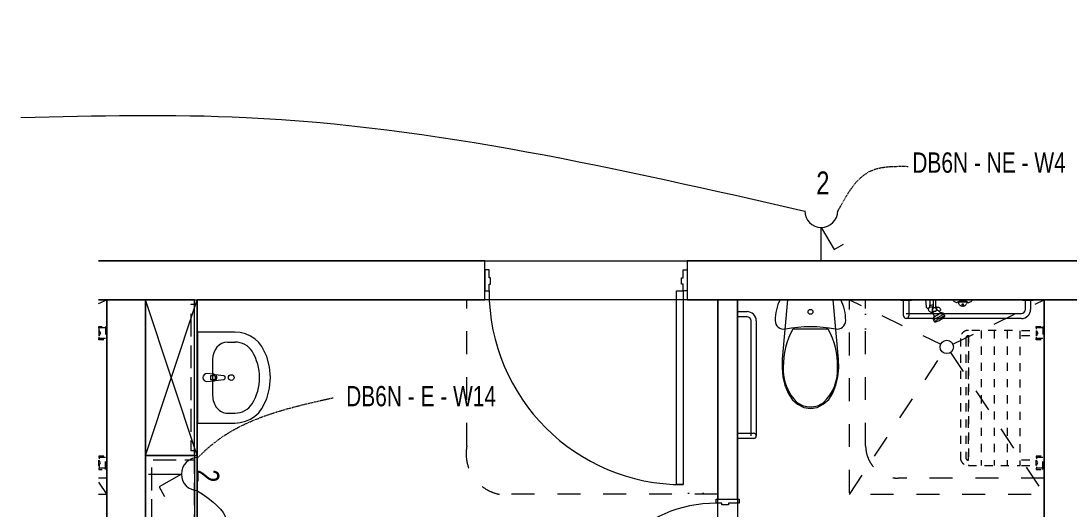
# Model space of a CAD drawing. Header units: millimetres. Extents: x 11356 to 46017, y -5218 to 16780.
# Drawn here: x 11417 to 17873, y -157 to 2852 of the extents above; entities that cross this region are included whole.
import ezdxf

# ---------------------------------------------------------------- set-up
doc = ezdxf.new("R2010")
doc.units = ezdxf.units.MM
for name, pattern in [('IMPORT-Contour Line', [100, 50, -50]), ('IMPORT-Dashed', [282.222223, 141.111112, -141.111112]), ('IMPORT-Hidden Line', [195.611112, 141.111112, -54.5]), ('IMPORT-Insulation 90', [90, 0, -90, 0, 0]), ('WSP_NZ_Hidden', [9.5, 6.5, -3])]:
    doc.linetypes.add(name, pattern=pattern)
for name, color, linetype, lineweight in [('_Essential Power', 1, 'Continuous', 13), ('_Non Essential Power', 1, 'Continuous', 13), ('A-Des_ Columns', 7, 'Continuous', 13), ('A-Des_ Columns_Pen_No__183', 250, 'Continuous', 18), ('A-Des_ Columns_Pen_No__81', 251, 'Continuous', 18), ('A-Des_ Fittings General_Pen_No__1', 7, 'Continuous', 13), ('A-Des_ Fittings General_Pen_No__81', 251, 'Continuous', 18), ('A-Des_ Fittings Joinery_Pen_No__81', 251, 'Continuous', 18), ('A-Des_ Fittings Plumbing', 7, 'Continuous', 13), ('A-Des_ Fittings Plumbing_Pen_No__1', 7, 'Continuous', 13), ('A-Des_ Fittings Plumbing_Pen_No__81', 251, 'Continuous', 18), ('A-Des_ Walls', 7, 'Continuous', 13), ('A-Des_ Walls_Pen_No__81', 251, 'Continuous', 18), ('ARCHICAD Doors_Pen_No__81', 251, 'Continuous', 18), ('L07 Enlarged Ground Proposed Plan 02_GFGF Enlarged Proposed Plan 02_dwg', 8, 'Continuous', 13), ('New_A-Des_ Fittings General_Pen_No__1', 7, 'Continuous', 13), ('New_A-Des_ Zones_Pen_No__94', 250, 'Continuous', 18)]:
    doc.layers.add(name, color=color, linetype=linetype, lineweight=lineweight)
doc.styles.add('Arial Narrow', font='ARIALN.TTF', dxfattribs={"width": 0.9, "height": 125})

# ---------------------------------------------------------------- blocks, each defined once
blk = doc.blocks.new('L07 Enlarged Ground Proposed Plan 02_GFGF Enlarged Proposed Plan 02_dwg_CI Tools Door_10__1-12185995-NEW GROUND FLOOR LAYOUT - ELECTRICAL PROPOSED PLAN 02')
at = {"layer": 'ARCHICAD Doors_Pen_No__81', "color": 254, "flags": 128}
for points in [[(14309.7, 1228.3), (14309.7, 1268.3), (14299.7, 1268.3), (14299.7, 1318.3), (14274.7, 1318.3), (14274.7, 1188.3), (14299.7, 1188.3), (14299.7, 1228.3), (14309.7, 1228.3), (14309.7, 1268.3), (14299.7, 1268.3), (14299.7, 1318.3), (14274.7, 1318.3), (14274.7, 1188.3), (14299.7, 1188.3), (14299.7, 1228.3)], [(15484.7, 1228.3), (15484.7, 1268.3), (15494.7, 1268.3), (15494.7, 1318.3), (15519.7, 1318.3), (15519.7, 1188.3), (15494.7, 1188.3), (15494.7, 1228.3), (15484.7, 1228.3), (15484.7, 1268.3), (15494.7, 1268.3), (15494.7, 1318.3), (15519.7, 1318.3), (15519.7, 1188.3), (15494.7, 1188.3), (15494.7, 1228.3)], [(15454.7, -6.7), (15454.7, 1188.3), (15494.7, 1188.3), (15494.7, -6.7), (15454.7, -6.7), (15454.7, 1188.3), (15494.7, 1188.3), (15494.7, -6.7)]]:
    blk.add_lwpolyline(points, close=True, dxfattribs=at)
at = {"layer": 'ARCHICAD Doors_Pen_No__81', "color": 254}
blk.add_arc((15494.7, 1188.3), 1195, 180, 270, dxfattribs=at)
blk = doc.blocks.new('L07 Enlarged Ground Proposed Plan 02_GFGF Enlarged Proposed Plan 02_dwg_Wall_10_1-12185997-NEW GROUND FLOOR LAYOUT - ELECTRICAL PROPOSED PLAN 02')
at = {"layer": 'A-Des_ Walls', "color": 50, "flags": 128}
for points in [[(11894.6, 1133.3), (14274.7, 1133.3), (14274.7, 1188.3), (14274.7, 1318.3), (14274.7, 1373.3), (11894.6, 1373.3)], [(15519.7, 1373.3), (15519.7, 1318.3), (15519.7, 1188.3), (15519.7, 1133.3), (20054.7, 1133.3), (20054.7, 1188.3), (20054.7, 1318.3), (20054.7, 1373.3), (15519.7, 1373.3)]]:
    blk.add_lwpolyline(points, dxfattribs=at)
at = {"layer": 'A-Des_ Walls_Pen_No__81', "color": 254}
for p, q in [((11894.6, 1133.3), (11944.7, 1133.3)), ((12184.7, 1133.3), (14274.7, 1133.3)), ((15519.7, 1133.3), (17719.7, 1133.3))]:
    blk.add_line(p, q, dxfattribs=at)
at = {"layer": 'A-Des_ Walls_Pen_No__81', "color": 254, "flags": 128}
for points in [[(14274.7, 1188.3), (14274.7, 1318.3), (14274.7, 1373.3), (11894.6, 1373.3)], [(20054.7, 1188.3), (20054.7, 1318.3), (20054.7, 1373.3), (15519.7, 1373.3), (15519.7, 1318.3), (15519.7, 1188.3)]]:
    blk.add_lwpolyline(points, dxfattribs=at)
blk.add_blockref('L07 Enlarged Ground Proposed Plan 02_GFGF Enlarged Proposed Plan 02_dwg_CI Tools Door_10__1-12185995-NEW GROUND FLOOR LAYOUT - ELECTRICAL PROPOSED PLAN 02', (0, 0))
blk = doc.blocks.new('L07 Enlarged Ground Proposed Plan 02_GFGF Enlarged Proposed Plan 02_dwg_Wall_17_1-12186014-NEW GROUND FLOOR LAYOUT - ELECTRICAL PROPOSED PLAN 02')
at = {"layer": 'A-Des_ Walls', "color": 50, "flags": 128}
blk.add_lwpolyline([(11944.7, 1133.3), (11944.7, -3866.7), (12184.7, -3866.7), (12184.7, 1133.3)], close=True, dxfattribs=at)
at = {"layer": 'A-Des_ Walls_Pen_No__81', "color": 254}
for p, q in [((11944.7, 1133.3), (11944.7, -996.7)), ((12184.7, -3866.7), (12184.7, 1133.3)), ((11944.7, -1116.7), (11944.7, -3866.7))]:
    blk.add_line(p, q, dxfattribs=at)
blk = doc.blocks.new('L07 Enlarged Ground Proposed Plan 02_GFGF Enlarged Proposed Plan 02_dwg_CI Tools Door_15__1-12186016-NEW GROUND FLOOR LAYOUT - ELECTRICAL PROPOSED PLAN 02')
at = {"layer": 'ARCHICAD Doors_Pen_No__81', "color": 254, "flags": 128}
for points in [[(15774.7, -131.7), (15734.7, -131.7), (15734.7, -121.7), (15699.7, -121.7), (15699.7, -96.7), (15839.7, -96.7), (15839.7, -121.7), (15774.7, -121.7), (15774.7, -131.7), (15734.7, -131.7), (15734.7, -121.7), (15699.7, -121.7), (15699.7, -96.7), (15839.7, -96.7), (15839.7, -121.7), (15774.7, -121.7)], [(14884.7, -901.7), (15699.7, -901.7), (15699.7, -936.7), (14884.7, -936.7), (14884.7, -901.7), (15699.7, -901.7), (15699.7, -936.7), (14884.7, -936.7)], [(15774.7, -926.7), (15734.7, -926.7), (15734.7, -936.7), (15699.7, -936.7), (15699.7, -961.7), (15839.7, -961.7), (15839.7, -936.7), (15774.7, -936.7), (15774.7, -926.7), (15734.7, -926.7), (15734.7, -936.7), (15699.7, -936.7), (15699.7, -961.7), (15839.7, -961.7), (15839.7, -936.7), (15774.7, -936.7)]]:
    blk.add_lwpolyline(points, close=True, dxfattribs=at)
at = {"layer": 'ARCHICAD Doors_Pen_No__81', "color": 254}
blk.add_arc((15699.7, -936.7), 815, 90, 180, dxfattribs=at)
blk = doc.blocks.new('L07 Enlarged Ground Proposed Plan 02_GFGF Enlarged Proposed Plan 02_dwg_Wall_19_1-12186017-NEW GROUND FLOOR LAYOUT - ELECTRICAL PROPOSED PLAN 02')
at = {"layer": 'A-Des_ Walls', "color": 50, "flags": 128}
for points in [[(15709.7, 1133.3), (15709.7, -96.7), (15829.7, -96.7), (15829.7, 1133.3)], [(15829.7, -961.7), (15709.7, -961.7), (15709.7, -1936.7), (15829.7, -1936.7)]]:
    blk.add_lwpolyline(points, close=True, dxfattribs=at)
at = {"layer": 'A-Des_ Walls_Pen_No__81', "color": 254, "flags": 128}
for points in [[(15709.7, -96.7), (15829.7, -96.7), (15829.7, 1133.3), (15709.7, 1133.3), (15709.7, -96.7)], [(15829.7, -996.7), (15829.7, -961.7), (15709.7, -961.7), (15709.7, -1936.7), (15829.7, -1936.7), (15829.7, -1116.7)]]:
    blk.add_lwpolyline(points, dxfattribs=at)
blk.add_blockref('L07 Enlarged Ground Proposed Plan 02_GFGF Enlarged Proposed Plan 02_dwg_CI Tools Door_15__1-12186016-NEW GROUND FLOOR LAYOUT - ELECTRICAL PROPOSED PLAN 02', (0, 0))
blk = doc.blocks.new('L07 Enlarged Ground Proposed Plan 02_GFGF Enlarged Proposed Plan 02_dwg_Wall_20_1-12186018-NEW GROUND FLOOR LAYOUT - ELECTRICAL PROPOSED PLAN 02')
at = {"layer": 'A-Des_ Walls', "color": 50, "flags": 128}
blk.add_lwpolyline([(17719.7, 1133.3), (17719.7, -3866.7), (17959.7, -3866.7), (17959.7, 1133.3)], close=True, dxfattribs=at)
at = {"layer": 'A-Des_ Walls_Pen_No__81', "color": 254}
for p, q in [((17719.7, 1133.3), (17719.7, -996.7)), ((17959.7, -3866.7), (17959.7, 1133.3)), ((17719.7, -1116.7), (17719.7, -3866.7))]:
    blk.add_line(p, q, dxfattribs=at)
blk = doc.blocks.new('L07 Enlarged Ground Proposed Plan 02_GFGF Enlarged Proposed Plan 02_dwg_Shower Seat_19__1-12186178-NEW GROUND FLOOR LAYOUT - ELECTRICAL PROPOSED PLAN 02')
at = {"layer": 'A-Des_ Fittings General_Pen_No__81', "color": 254, "linetype": 'IMPORT-Contour Line'}
for p, q in [((11936.7, 968.9), (11936.7, 886.9)), ((11936.7, 960.9), (11895.7, 960.9)), ((11895.7, 944.4), (11895.7, 911.4)), ((11936.7, 894.9), (11895.7, 894.9)), ((11936.7, 160.9), (11895.7, 160.9)), ((11895.7, 111.4), (11895.7, 144.4)), ((11936.7, 86.9), (11936.7, 168.9)), ((11936.7, 94.9), (11895.7, 94.9))]:
    blk.add_line(p, q, dxfattribs=at)
at = {"layer": 'A-Des_ Fittings General_Pen_No__81', "color": 254, "linetype": 'IMPORT-Contour Line', "flags": 128}
for points in [[(11944.7, 968.9), (11944.7, 886.9), (11895.7, 886.9), (11895.7, 894.9), (11897.7, 894.9), (11897.7, 911.4), (11894.6, 911.4)], [(11894.6, 944.4), (11897.7, 944.4), (11897.7, 960.9), (11895.7, 960.9), (11895.7, 968.9), (11944.7, 968.9)], [(11897.7, 944.4), (11906.1, 927.9), (11897.7, 911.4)], [(11944.7, 86.9), (11944.7, 168.9), (11895.7, 168.9), (11895.7, 160.9), (11897.7, 160.9), (11897.7, 144.4), (11894.6, 144.4)], [(11897.7, 111.4), (11906.1, 127.9), (11897.7, 144.4)], [(11894.6, 111.4), (11897.7, 111.4), (11897.7, 94.9), (11895.7, 94.9), (11895.7, 86.9), (11944.7, 86.9)]]:
    blk.add_lwpolyline(points, dxfattribs=at)
blk = doc.blocks.new('L07 Enlarged Ground Proposed Plan 02_GFGF Enlarged Proposed Plan 02_dwg_Shower Seat_23__1-12186182-NEW GROUND FLOOR LAYOUT - ELECTRICAL PROPOSED PLAN 02')
at = {"layer": 'A-Des_ Fittings General_Pen_No__81', "color": 254, "linetype": 'IMPORT-Contour Line'}
for p, q in [((17711.7, 968.9), (17711.7, 886.9)), ((17252.7, 144.4), (17252.7, 911.4)), ((17332.4, 944.4), (17332.4, 111.4)), ((17412.2, 944.4), (17412.2, 111.4)), ((17491.9, 944.4), (17491.9, 111.4)), ((17711.7, 960.9), (17670.7, 960.9)), ((17670.7, 944.4), (17670.7, 911.4)), ((17203.2, 894.9), (17203.2, 160.9)), ((17236.2, 894.9), (17236.2, 160.9)), ((17711.7, 894.9), (17670.7, 894.9)), ((17711.7, 160.9), (17670.7, 160.9)), ((17670.7, 111.4), (17670.7, 144.4)), ((17711.7, 86.9), (17711.7, 168.9)), ((17711.7, 94.9), (17670.7, 94.9))]:
    blk.add_line(p, q, dxfattribs=at)
at = {"layer": 'A-Des_ Fittings General_Pen_No__81', "color": 254, "linetype": 'IMPORT-Contour Line', "flags": 128}
for points in [[(17719.7, 968.9), (17719.7, 886.9), (17670.7, 886.9), (17670.7, 894.9), (17672.7, 894.9), (17672.7, 911.4), (17571.7, 911.4), (17571.7, 944.4), (17672.7, 944.4), (17672.7, 960.9), (17670.7, 960.9), (17670.7, 968.9)], [(17252.7, 111.4), (17571.7, 111.4), (17571.7, 944.4), (17252.7, 944.4)], [(17719.7, 86.9), (17719.7, 168.9), (17670.7, 168.9), (17670.7, 160.9), (17672.7, 160.9), (17672.7, 144.4), (17571.7, 144.4), (17571.7, 111.4), (17672.7, 111.4), (17672.7, 94.9), (17670.7, 94.9), (17670.7, 86.9)]]:
    blk.add_lwpolyline(points, close=True, dxfattribs=at)
for points in [[(17672.7, 944.4), (17681.1, 927.9), (17672.7, 911.4)], [(17672.7, 111.4), (17681.1, 127.9), (17672.7, 144.4)]]:
    blk.add_lwpolyline(points, dxfattribs=at)
at = {"layer": 'A-Des_ Fittings General_Pen_No__81', "color": 254, "linetype": 'IMPORT-Contour Line'}
for centre, radius, start, end in [((17252.7, 894.9), 49.5, 90, 180), ((17252.7, 894.9), 16.5, 90, 180), ((17252.7, 160.9), 49.5, 180, 270), ((17252.7, 160.9), 16.5, 180, 270)]:
    blk.add_arc(centre, radius, start, end, dxfattribs=at)
blk = doc.blocks.new('L07 Enlarged Ground Proposed Plan 02_GFGF Enlarged Proposed Plan 02_dwg_Grab Rail Bend Up _1030_24__1-12186183-NEW GROUND FLOOR LAYOUT - ELECTRICAL PROPOSED PLAN 02')
at = {"layer": 'A-Des_ Fittings Plumbing_Pen_No__81', "color": 254}
for p, q in [((15913.7, 293.7), (15913.7, 1003.7)), ((15945.7, 1003.7), (15945.7, 293.7))]:
    blk.add_line(p, q, dxfattribs=at)
at = {"layer": 'A-Des_ Fittings Plumbing_Pen_No__81', "color": 254, "flags": 128}
for points in [[(15832.7, 1011.2), (15832.7, 1076.2), (15829.7, 1076.2), (15829.7, 1011.2)], [(15832.7, 261.2), (15832.7, 326.2), (15829.7, 326.2), (15829.7, 261.2), (15832.7, 261.2), (15832.7, 326.2), (15829.7, 326.2), (15829.7, 261.2)]]:
    blk.add_lwpolyline(points, close=True, dxfattribs=at)
for points in [[(15889.7, 1027.7), (15832.7, 1027.7), (15832.7, 1059.7), (15889.7, 1059.7)], [(15929.7, 277.7), (15832.7, 277.7), (15832.7, 309.7), (15929.7, 309.7)]]:
    blk.add_lwpolyline(points, dxfattribs=at)
at = {"layer": 'A-Des_ Fittings Plumbing_Pen_No__81', "color": 254}
for centre, radius, start in [((15889.7, 1003.7), 56, 0), ((15889.7, 1003.7), 24, 0), ((15929.7, 293.7), 16, 270)]:
    blk.add_arc(centre, radius, start, 90, dxfattribs=at)
blk = doc.blocks.new('L07 Enlarged Ground Proposed Plan 02_GFGF Enlarged Proposed Plan 02_dwg_Grab Rail Bend Up _1030_45__1-12186204-NEW GROUND FLOOR LAYOUT - ELECTRICAL PROPOSED PLAN 02')
at = {"layer": 'A-Des_ Fittings General_Pen_No__81', "color": 254}
for p, q in [((16869.7, 1049.3), (17579.7, 1049.3)), ((17579.7, 1017.3), (16869.7, 1017.3))]:
    blk.add_line(p, q, dxfattribs=at)
at = {"layer": 'A-Des_ Fittings General_Pen_No__81', "color": 254, "flags": 128}
for points in [[(16837.2, 1130.3), (16902.2, 1130.3), (16902.2, 1133.3), (16837.2, 1133.3), (16837.2, 1130.3), (16902.2, 1130.3), (16902.2, 1133.3), (16837.2, 1133.3)], [(17587.2, 1130.3), (17652.2, 1130.3), (17652.2, 1133.3), (17587.2, 1133.3)]]:
    blk.add_lwpolyline(points, close=True, dxfattribs=at)
for points in [[(16853.7, 1033.3), (16853.7, 1130.3), (16885.7, 1130.3), (16885.7, 1033.3)], [(17603.7, 1073.3), (17603.7, 1130.3), (17635.7, 1130.3), (17635.7, 1073.3)]]:
    blk.add_lwpolyline(points, dxfattribs=at)
at = {"layer": 'A-Des_ Fittings General_Pen_No__81', "color": 254}
for centre, radius, start, end in [((16869.7, 1033.3), 16, 180, 0), ((17579.7, 1073.3), 24, 270, 360), ((17579.7, 1073.3), 56, 270, 360)]:
    blk.add_arc(centre, radius, start, end, dxfattribs=at)
blk = doc.blocks.new('L07 Enlarged Ground Proposed Plan 02_GFGF Enlarged Proposed Plan 02_dwg_Basin 24_53__1-12186212-NEW GROUND FLOOR LAYOUT - ELECTRICAL PROPOSED PLAN 02')
at = {"layer": 'A-Des_ Fittings Plumbing', "color": 50, "flags": 128}
blk.add_lwpolyline([(12504.7, 373.3), (12733.8, 373.3), (12767.5, 376), (12800.1, 384), (12830.7, 397.1), (12858.1, 414.8), (12881.5, 436.6), (12900.3, 461.8), (12930.2, 522.7), (12948.5, 587.1), (12954.7, 653.3), (12948.5, 719.5), (12930.2, 784), (12900.3, 844.8), (12881.5, 870), (12858.1, 891.8), (12830.7, 909.5), (12800.1, 922.6), (12767.5, 930.6), (12733.8, 933.3), (12504.7, 933.3)], close=True, dxfattribs=at)
at = {"layer": 'A-Des_ Fittings Plumbing_Pen_No__81', "color": 254}
for p, q in [((12688, 872.4), (12733.8, 872.4)), ((12597, 764.2), (12597, 542.4)), ((12604, 674.3), (12562, 678.3)), ((12666.4, 664.4), (12613.5, 671)), ((12562, 628.3), (12604, 632.3)), ((12613.5, 635.6), (12666.4, 642.2)), ((12688, 434.2), (12733.8, 434.2))]:
    blk.add_line(p, q, dxfattribs=at)
at = {"layer": 'A-Des_ Fittings Plumbing_Pen_No__81', "color": 254, "flags": 128}
blk.add_lwpolyline([(12504.7, 373.3), (12733.8, 373.3), (12767.5, 376), (12800.1, 384), (12830.7, 397.1), (12858.1, 414.8), (12881.5, 436.6), (12900.3, 461.8), (12930.2, 522.7), (12948.5, 587.1), (12954.7, 653.3), (12948.5, 719.5), (12930.2, 784), (12900.3, 844.8), (12881.5, 870), (12858.1, 891.8), (12830.7, 909.5), (12800.1, 922.6), (12767.5, 930.6), (12733.8, 933.3), (12504.7, 933.3)], close=True, dxfattribs=at)
blk.add_lwpolyline([(12601.8, 639.7), (12586.9, 639.7), (12586.9, 666.9), (12601.8, 666.9)], dxfattribs=at)
at = {"layer": 'A-Des_ Fittings Plumbing_Pen_No__81', "color": 254}
blk.add_circle((12711.8, 653.3), 17.5, dxfattribs=at)
for centre, radius, start, end in [((12562, 653.3), 25, 90, 270), ((12601.8, 653.3), 13.6, 270, 90), ((12602.1, 653.3), 21.1, 57.22897, 84.83039), ((12602.1, 653.3), 21.1, 302.77103, 57.22897), ((12665, 653.3), 11.2, 277.13892, 82.86108), ((12602.1, 653.3), 21.1, 275.16961, 302.77103)]:
    blk.add_arc(centre, radius, start, end, dxfattribs=at)
for centre, major_axis, ratio, start_param, end_param in [((12688, 764.1), (0, 108.3), 0.83962, 0, 1.570796), ((12733.8, 764.2), (121.2, 0), 0.892754, 0.496975, 1.570796), ((12504.7, 653.3), (381.8, 0), 0.892754, 5.78621, 6.78016), ((12688, 542.5), (0, 108.3), 0.83962, 1.570796, 3.141593), ((12733.8, 542.4), (-121.2, 0), 0.892754, 1.570796, 2.644618)]:
    blk.add_ellipse(centre, major_axis=major_axis, ratio=ratio, start_param=start_param, end_param=end_param, dxfattribs=at)
blk = doc.blocks.new('L07 Enlarged Ground Proposed Plan 02_GFGF Enlarged Proposed Plan 02_dwg_Column_19_1-12186352-NEW GROUND FLOOR LAYOUT - ELECTRICAL PROPOSED PLAN 02')
at = {"layer": 'A-Des_ Columns', "color": 50, "flags": 128}
blk.add_lwpolyline([(12484.7, 1133.3), (12184.7, 1133.3), (12184.7, 173.3), (12484.7, 173.3)], close=True, dxfattribs=at)
at = {"layer": 'A-Des_ Columns_Pen_No__81', "color": 254, "flags": 128}
blk.add_lwpolyline([(12484.7, 1133.3), (12184.7, 1133.3), (12184.7, 173.3), (12484.7, 173.3)], close=True, dxfattribs=at)
blk = doc.blocks.new('L07 Enlarged Ground Proposed Plan 02_GFGF Enlarged Proposed Plan 02_dwg_WC 24_90__1-12186354-NEW GROUND FLOOR LAYOUT - ELECTRICAL PROPOSED PLAN 02')
at = {"layer": 'A-Des_ Fittings Plumbing', "color": 50, "flags": 128}
for points in [[(16092.9, 1133.3), (16085.8, 1118.2), (16079.6, 1102.8), (16074.3, 1087), (16070, 1070.9), (16066.6, 1054.6), (16064.1, 1038.1), (16062.7, 1021.5), (16062.2, 1004.8), (16063.5, 993.3), (16067.3, 982.3), (16073.4, 972.5), (16081.5, 964.2), (16091.2, 957.9), (16102.1, 953.9), (16113.6, 952.3), (16125.2, 953.4), (16163.5, 960.1), (16202, 965), (16240.8, 967.9), (16279.7, 968.9), (16318.6, 967.9), (16357.3, 965), (16395.9, 960.1), (16434.2, 953.4), (16445.7, 952.3), (16457.3, 953.9), (16468.2, 957.9), (16477.9, 964.2), (16486, 972.5), (16492.1, 982.3), (16495.9, 993.3), (16497.2, 1004.8), (16496.7, 1021.5), (16495.2, 1038.1), (16492.8, 1054.6), (16489.4, 1070.9), (16485, 1087), (16479.8, 1102.8), (16473.6, 1118.2), (16466.5, 1133.3)], [(16110.3, 658.6), (16122.7, 606.6), (16141.7, 557.4), (16167.3, 518.5), (16200.3, 488.6), (16238.6, 469.8), (16279.7, 463.3), (16320.7, 469.8), (16359, 488.6), (16392.1, 518.5), (16417.7, 557.4), (16436.7, 606.6), (16449.1, 658.6), (16454.6, 712.4), (16453, 766.5), (16420.7, 1133.3), (16138.7, 1133.3), (16106.3, 766.5), (16104.8, 712.4)]]:
    blk.add_lwpolyline(points, close=True, dxfattribs=at)
at = {"layer": 'A-Des_ Fittings Plumbing_Pen_No__81', "color": 254, "flags": 128}
for points in [[(16092.9, 1133.3), (16085.8, 1118.2), (16079.6, 1102.8), (16074.3, 1087), (16070, 1070.9), (16066.6, 1054.6), (16064.1, 1038.1), (16062.7, 1021.5), (16062.2, 1004.8), (16063.5, 993.3), (16067.3, 982.3), (16073.4, 972.5), (16081.5, 964.2), (16091.2, 957.9), (16102.1, 953.9), (16113.6, 952.3), (16125.2, 953.4), (16163.5, 960.1), (16202, 965), (16240.8, 967.9), (16279.7, 968.9), (16318.6, 967.9), (16357.3, 965), (16395.9, 960.1), (16434.2, 953.4), (16445.7, 952.3), (16457.3, 953.9), (16468.2, 957.9), (16477.9, 964.2), (16486, 972.5), (16492.1, 982.3), (16495.9, 993.3), (16497.2, 1004.8), (16496.7, 1021.5), (16495.2, 1038.1), (16492.8, 1054.6), (16489.4, 1070.9), (16485, 1087), (16479.8, 1102.8), (16473.6, 1118.2), (16466.5, 1133.3)], [(16110.3, 658.6), (16122.7, 606.6), (16141.7, 557.4), (16167.3, 518.5), (16200.3, 488.6), (16238.6, 469.8), (16279.7, 463.3), (16320.7, 469.8), (16359, 488.6), (16392.1, 518.5), (16417.7, 557.4), (16436.7, 606.6), (16449.1, 658.6), (16454.6, 712.4), (16453, 766.5), (16420.7, 1133.3), (16138.7, 1133.3), (16106.3, 766.5), (16104.8, 712.4)]]:
    blk.add_lwpolyline(points, close=True, dxfattribs=at)
blk.add_lwpolyline([(16388.6, 952.2), (16279.7, 952.2), (16170.7, 952.2)], dxfattribs=at)
at = {"layer": 'A-Des_ Fittings Plumbing_Pen_No__81', "color": 254}
blk.add_ellipse((16279.7, 1058.3), major_axis=(15, 0), ratio=0.999724, dxfattribs=at)
for centre, major_axis, start_param, end_param in [((16537.8, 727.2), (0, 445.5), 1.041392, 1.594412), ((16021.6, 727.2), (0, 445.5), 4.688771, 5.241791), ((16369.1, 701.7), (0, 269.1), 1.515065, 2.415654), ((16190.2, 701.7), (0, 269.1), 3.867528, 4.768116), ((16280.5, 617.5), (0, 145.1), 2.509088, 3.135732), ((16278.9, 617.5), (0, 145.1), 3.147454, 3.774097)]:
    blk.add_ellipse(centre, major_axis=major_axis, ratio=0.954628, start_param=start_param, end_param=end_param, dxfattribs=at)
blk = doc.blocks.new('L07 Enlarged Ground Proposed Plan 02_GFGF Enlarged Proposed Plan 02_dwg_Shower Tapware _1483_91__1-12186355-NEW GROUND FLOOR LAYOUT - ELECTRICAL PROPOSED PLAN 02')
at = {"layer": 'A-Des_ Fittings Plumbing_Pen_No__81', "color": 254}
for p, q in [((17019.4, 1099.8), (17022.6, 1100.3)), ((17193.1, 1117.3), (17192.8, 1117.3)), ((17009.1, 1081.3), (17010.6, 1081.8))]:
    blk.add_line(p, q, dxfattribs=at)
at = {"layer": 'A-Des_ Fittings Plumbing_Pen_No__81', "color": 254, "flags": 128}
for points in [[(16992.6, 1108.6), (16992.3, 1112.3), (16991.9, 1116.2), (16991.6, 1120.2), (16991.2, 1124.4), (16990.8, 1128.6), (16990.5, 1132.3), (16990.6, 1132.3), (16990.6, 1132.3), (16991.1, 1132.3), (16991.2, 1132.3), (16991.8, 1132.3), (16992.1, 1132.3), (16992.9, 1132.3), (16993.4, 1132.3), (16994.3, 1132.3), (16995.1, 1132.3), (16996, 1132.3), (16997, 1132.3), (16998, 1132.3), (16999.1, 1132.3), (17000.1, 1132.3), (17001.4, 1132.3), (17002.4, 1132.3), (17003.7, 1132.3), (17004.7, 1132.3), (17006, 1132.3), (17007, 1132.3), (17008.3, 1132.3), (17009.3, 1132.3), (17010.4, 1132.3), (17011.4, 1132.3), (17012.3, 1132.3), (17013.3, 1132.3), (17013.9, 1132.3), (17014.8, 1132.3), (17015.2, 1132.3), (17016, 1132.3), (17016.2, 1132.3), (17016.7, 1132.3), (17016.7, 1132.3), (17016.8, 1132.3), (17016.9, 1132.3), (17016.5, 1128.6), (17016.2, 1124.4), (17015.8, 1120.2), (17015.4, 1116.2), (17015.1, 1112.3), (17014.8, 1108.6), (17014.4, 1105.2), (17014.3, 1103.4), (17014, 1100.2), (17013.7, 1097.3), (17013.4, 1094.7), (17013.1, 1092.4), (17012.8, 1090.4), (17012.6, 1088.8), (17012.3, 1087.5), (17011.9, 1086), (17011.7, 1085.2), (17011, 1083.8), (17010.8, 1083.4), (17010, 1082.2), (17009, 1081.2), (17007.8, 1080.4), (17006.5, 1079.8), (17005.1, 1079.4), (17003.7, 1079.3), (17002.3, 1079.4), (17000.9, 1079.8), (16999.6, 1080.4), (16998.4, 1081.2), (16997.4, 1082.2), (16996.6, 1083.4), (16996.3, 1083.8), (16995.7, 1085.2), (16995.5, 1086), (16995.1, 1087.5), (16994.8, 1088.8), (16994.6, 1090.4), (16994.3, 1092.4), (16994, 1094.7), (16993.7, 1097.3), (16993.4, 1100.2), (16993.1, 1103.4)], [(17197.2, 1123.7), (17199.1, 1124.2), (17203.9, 1125.5), (17207.3, 1126.4), (17207.8, 1126.4), (17217.8, 1127.3), (17227.7, 1126.4), (17228.2, 1126.4), (17231.6, 1125.5), (17236.4, 1124.2), (17238.3, 1123.7), (17241.2, 1122.3), (17242.9, 1121.5), (17247.3, 1119.5), (17247.4, 1119.5), (17247.8, 1119.3), (17249.6, 1118), (17251, 1117), (17251.1, 1117), (17251.8, 1116.4), (17252.2, 1116.2), (17252.3, 1116.1), (17256.3, 1117), (17263.7, 1119.5), (17269.7, 1122.3), (17274.1, 1125.5), (17276.8, 1128.8), (17277.8, 1132.3), (17276.8, 1132.3), (17274.1, 1132.3), (17269.7, 1132.3), (17263.7, 1132.3), (17256.3, 1132.3), (17247.8, 1132.3), (17238.3, 1132.3), (17228.2, 1132.3), (17217.8, 1132.3), (17207.3, 1132.3), (17197.2, 1132.3), (17187.8, 1132.3), (17179.2, 1132.3), (17171.8, 1132.3), (17165.8, 1132.3), (17161.4, 1132.3), (17158.7, 1132.3), (17157.8, 1132.3), (17158.7, 1128.8), (17161.4, 1125.5), (17165.8, 1122.3), (17171.8, 1119.5), (17179.2, 1117), (17183.2, 1116.1), (17183.3, 1116.2), (17183.7, 1116.4), (17184.5, 1117), (17184.5, 1117), (17185.9, 1118), (17187.8, 1119.3), (17188.1, 1119.5), (17188.2, 1119.5), (17192.6, 1121.5), (17194.3, 1122.3)], [(17213.9, 1095.7), (17214.8, 1095.1), (17215.7, 1094.7), (17216.7, 1094.4), (17217.8, 1094.3), (17218.8, 1094.4), (17219.8, 1094.7), (17220.8, 1095.1), (17221.6, 1095.7), (17222.4, 1096.5), (17223, 1097.3), (17223.4, 1098.3), (17223.7, 1099.3), (17223.8, 1100.3), (17223.7, 1101.4), (17223.4, 1102.4), (17223, 1103.3), (17222.4, 1104.2), (17221.6, 1104.9), (17220.8, 1105.5), (17219.8, 1106), (17218.8, 1106.2), (17217.8, 1106.3), (17216.7, 1106.2), (17215.7, 1106), (17214.8, 1105.5), (17213.9, 1104.9), (17213.2, 1104.2), (17212.6, 1103.3), (17212.1, 1102.4), (17211.8, 1101.4), (17211.8, 1100.3), (17211.8, 1099.3), (17212.1, 1098.3), (17212.6, 1097.3), (17213.2, 1096.5)]]:
    blk.add_lwpolyline(points, close=True, dxfattribs=at)
for points in [[(17019.5, 1099.8), (17018.5, 1099.6), (17014.8, 1098.7), (17013.8, 1098.5)], [(17021.1, 1099.4), (17020.4, 1099.6), (17023, 1100.4)], [(17021.1, 1099.3), (17021.3, 1099.5), (17022.1, 1100.1), (17023, 1100.4), (17023.9, 1100.5), (17028.8, 1101), (17032.7, 1100.8), (17034, 1100.7), (17035.2, 1100.4)], [(17051.2, 1081.9), (17051.2, 1132.3), (17051.1, 1132.3), (17050.7, 1132.3), (17050.1, 1132.3), (17049.4, 1132.3), (17048.4, 1132.3), (17047.2, 1132.3), (17046, 1132.3), (17044.6, 1132.3), (17043.2, 1132.3), (17041.8, 1132.3), (17040.5, 1132.3), (17039.2, 1132.3), (17038.1, 1132.3), (17037.1, 1132.3), (17036.3, 1132.3), (17035.7, 1132.3), (17035.3, 1132.3), (17035.2, 1132.3), (17035.2, 1081.9)], [(17242.8, 1121.6), (17242.8, 1117.3), (17242.4, 1113), (17241.2, 1108.8), (17239.4, 1104.8), (17236.9, 1101.2), (17233.8, 1098.2), (17230.3, 1095.7), (17226.3, 1093.8), (17222.1, 1092.7), (17217.8, 1092.3), (17213.4, 1092.7), (17209.2, 1093.8), (17205.3, 1095.7), (17201.7, 1098.2), (17198.6, 1101.2), (17196.1, 1104.8), (17194.3, 1108.8), (17193.1, 1113), (17192.8, 1117.3), (17192.8, 1121.6)], [(17213.4, 1117.3), (17209.2, 1117.3), (17205.3, 1117.3), (17201.7, 1117.3), (17198.6, 1117.3), (17196.1, 1117.3), (17194.3, 1117.3), (17193.1, 1117.3)], [(17230.3, 1117.3), (17226.3, 1117.3), (17222.1, 1117.3), (17217.8, 1117.3), (17213.4, 1117.3)], [(17242.8, 1117.3), (17242.4, 1117.3), (17241.2, 1117.3), (17239.4, 1117.3), (17236.9, 1117.3), (17233.8, 1117.3), (17230.3, 1117.3)], [(17035.2, 1088.6), (17030.7, 1088.6), (17026.4, 1088.3), (17022.2, 1087.6), (17018.2, 1086.4), (17014.7, 1084.8), (17011.6, 1082.8), (17009.1, 1080.4), (17007.2, 1077.9), (17006.1, 1075.1), (17005.7, 1072.3), (17006.1, 1069.5), (17007.2, 1066.8), (17009.1, 1064.2), (17011.6, 1061.9), (17014.7, 1059.9), (17018.2, 1058.2), (17022.2, 1057), (17026.4, 1056.3), (17030.7, 1056.1), (17036, 1056.1)], [(17030.7, 1088.6), (17030.7, 1088.3), (17030.7, 1087.6), (17030.7, 1086.4), (17030.7, 1084.8), (17030.7, 1082.8), (17030.7, 1080.4), (17030.7, 1077.9), (17030.7, 1075.1), (17030.7, 1072.3), (17030.9, 1074.5), (17031.5, 1076.6), (17032.4, 1078.6), (17033.6, 1080.4), (17035.2, 1081.9), (17037, 1083.1), (17038.9, 1084.1), (17041.1, 1084.6), (17043.2, 1084.8), (17045.4, 1084.6), (17047.5, 1084.1), (17049.5, 1083.1), (17051.3, 1081.9), (17052.8, 1080.4), (17054, 1078.6), (17055, 1076.6), (17055.5, 1074.5), (17055.7, 1072.3), (17055.5, 1070.1), (17055, 1068), (17054, 1066.1), (17052.8, 1064.3), (17051.3, 1062.7), (17049.5, 1061.5), (17047.5, 1060.6), (17045.4, 1060), (17043.2, 1059.8), (17041.1, 1060)], [(17030.7, 1056.1), (17030.7, 1056.3), (17030.7, 1057), (17030.7, 1058.2), (17030.7, 1059.9), (17030.7, 1061.9), (17030.7, 1064.2), (17030.7, 1066.8), (17030.7, 1069.5), (17030.7, 1072.3), (17030.9, 1070.1), (17031.5, 1068), (17032.4, 1066.1), (17033.6, 1064.3), (17035.2, 1062.7), (17037, 1061.5), (17038.9, 1060.6), (17041.1, 1060)], [(17038.6, 1042), (17037.8, 1046.5), (17037, 1050.2), (17036.4, 1053.6), (17035.8, 1056.7), (17035.4, 1059.6), (17035, 1062.1), (17034.8, 1063.1)], [(17038.6, 1042.5), (17039.9, 1035.4), (17040.7, 1030.7), (17041.3, 1027.7), (17041.2, 1027.6), (17038.4, 1023.2), (17036.6, 1018.8), (17035.8, 1014.7), (17036, 1011), (17037.2, 1007.7), (17042.2, 999), (17043.6, 997.8), (17045.9, 997.2), (17049.1, 997.2), (17053.1, 997.8), (17057.7, 999.1), (17062.8, 1000.9), (17068.3, 1003.2), (17074, 1006), (17079.7, 1009.1), (17085.3, 1012.5), (17090.5, 1016), (17095.3, 1019.6), (17099.4, 1023.2), (17102.8, 1026.6), (17105.3, 1029.7), (17106.9, 1032.4), (17107.6, 1034.7), (17107.2, 1036.5), (17102.2, 1045.2), (17100, 1047.9), (17096.8, 1050), (17092.8, 1051.3), (17088.2, 1051.9), (17082.9, 1051.7), (17082.8, 1051.7), (17080.5, 1053.7), (17076.9, 1056.7), (17073.5, 1059.6), (17071.4, 1061.4), (17068.3, 1064.2), (17065.4, 1066.6), (17062.8, 1068.9), (17060.4, 1070.9), (17058.2, 1072.8), (17056.2, 1074.4), (17055.4, 1075)], [(17102.2, 1045.2), (17101.7, 1044.9), (17100.2, 1044), (17097.8, 1042.7), (17094.6, 1040.8), (17090.6, 1038.5), (17086, 1035.8), (17080.8, 1032.8), (17075.4, 1029.7), (17069.7, 1026.4), (17064.1, 1023.2), (17058.6, 1020), (17053.5, 1017), (17048.8, 1014.4), (17044.8, 1012.1), (17041.6, 1010.2), (17039.2, 1008.8), (17037.7, 1008), (17037.2, 1007.7)], [(17041.8, 1028), (17042.2, 1028.2), (17042.5, 1028.5), (17042.8, 1028.6), (17042.9, 1028.6), (17043.1, 1028.7), (17043.3, 1028.8), (17044.1, 1029.4), (17044.5, 1029.5), (17045.1, 1029.9), (17046.2, 1030.6), (17046.6, 1030.8), (17047.7, 1031.4), (17048.7, 1032.1), (17049.3, 1032.4), (17050.8, 1033.2), (17051.7, 1033.8), (17052.5, 1034.3), (17054.3, 1035.3), (17055, 1035.7), (17056, 1036.3), (17058.1, 1037.5), (17058.4, 1037.7), (17059.8, 1038.5), (17062, 1039.8), (17063.7, 1040.8), (17065.6, 1041.8), (17065.9, 1042), (17067.7, 1043.1), (17069, 1043.9), (17069.7, 1044.2), (17071.5, 1045.3), (17072.3, 1045.7), (17073.3, 1046.2), (17075.1, 1047.3), (17075.2, 1047.4), (17076.4, 1048), (17077.8, 1048.9), (17078.2, 1049.1), (17079.1, 1049.5), (17079.9, 1050.1), (17080.7, 1050.5), (17080.9, 1050.6), (17081.1, 1050.6), (17081.2, 1050.7), (17081.5, 1051), (17081.9, 1051.2), (17082.3, 1051.4), (17082.4, 1051.5), (17082.4, 1051.5), (17082.8, 1051.7)], [(17042.2, 999), (17042.7, 999.3), (17044.2, 1000.1), (17046.6, 1001.5), (17049.8, 1003.4), (17053.8, 1005.7), (17058.5, 1008.4), (17063.6, 1011.3), (17069.1, 1014.5), (17074.7, 1017.8), (17080.4, 1021), (17085.8, 1024.2), (17091, 1027.1), (17095.6, 1029.8), (17099.6, 1032.1), (17102.8, 1034), (17105.2, 1035.4), (17106.7, 1036.2), (17107.2, 1036.5)], [(17051.2, 1088.6), (17055.7, 1088.6), (17060.1, 1088.3), (17064.3, 1087.6), (17068.2, 1086.4), (17071.8, 1084.8), (17074.9, 1082.8), (17077.4, 1080.4), (17079.2, 1077.9), (17080.3, 1075.1), (17080.7, 1072.3), (17080.3, 1069.5), (17079.2, 1066.8), (17077.4, 1064.2), (17074.9, 1061.9), (17072.6, 1060.4)], [(17055.7, 1088.6), (17055.7, 1088.3), (17055.7, 1087.6), (17055.7, 1086.4), (17055.7, 1084.8), (17055.7, 1082.8), (17055.7, 1080.4), (17055.7, 1077.9), (17055.7, 1075.1), (17055.7, 1074.7)], [(17041.3, 1027.7), (17041.4, 1027.8), (17041.6, 1028), (17041.8, 1028), (17041.8, 1028)]]:
    blk.add_lwpolyline(points, dxfattribs=at)
blk = doc.blocks.new('L07 Enlarged Ground Proposed Plan 02_GFGF Enlarged Proposed Plan 02_dwg_Cadimage Cabinet_142__1-12186437-NEW GROUND FLOOR LAYOUT - ELECTRICAL PROPOSED PLAN 02')
at = {"layer": 'A-Des_ Fittings Joinery_Pen_No__81', "color": 254, "flags": 128}
for points in [[(12184.7, -556.7), (12184.7, 173.3), (12484.7, 173.3), (12484.7, -556.7)], [(12502.7, 173.3), (12502.7, -556.7)]]:
    blk.add_lwpolyline(points, close=True, dxfattribs=at)
at = {"layer": 'A-Des_ Fittings Joinery_Pen_No__81', "color": 254, "linetype": 'IMPORT-Hidden Line', "flags": 128}
blk.add_lwpolyline([(12484.7, -526.7), (12484.7, 143.3), (12220.7, 143.3), (12220.7, -526.7)], close=True, dxfattribs=at)
blk = doc.blocks.new('L07 Enlarged Ground Proposed Plan 02_GFGF Enlarged Proposed Plan 02_dwg_Cadimage Cabinet_144__1-12186439-NEW GROUND FLOOR LAYOUT - ELECTRICAL PROPOSED PLAN 02')
at = {"layer": 'A-Des_ Fittings Joinery_Pen_No__81', "color": 254}
blk.add_line((12502.7, -538.7), (12502.7, 155.3), dxfattribs=at)
at = {"layer": 'A-Des_ Fittings Joinery_Pen_No__81', "color": 254, "flags": 128}
blk.add_lwpolyline([(12184.7, -556.7), (12184.7, 173.3), (12502.7, 173.3), (12502.7, -556.7)], close=True, dxfattribs=at)
blk = doc.blocks.new('L07 Enlarged Ground Proposed Plan 02_GFGF Enlarged Proposed Plan 02_dwg_Cadimage Cabinet_145__1-12186440-NEW GROUND FLOOR LAYOUT - ELECTRICAL PROPOSED PLAN 02')
at = {"layer": 'A-Des_ Fittings Joinery_Pen_No__81', "color": 254}
blk.add_line((12502.7, 173.3), (12502.7, 1133.3), dxfattribs=at)
at = {"layer": 'A-Des_ Fittings Joinery_Pen_No__81', "color": 254, "linetype": 'IMPORT-Hidden Line', "flags": 128}
blk.add_lwpolyline([(12484.7, 203.3), (12484.7, 1103.3), (12462.7, 1103.3), (12462.7, 203.3)], close=True, dxfattribs=at)
blk = doc.blocks.new('L07 Enlarged Ground Proposed Plan 02_GFGF Enlarged Proposed Plan 02_dwg-12097911-NEW GROUND FLOOR LAYOUT - ELECTRICAL PROPOSED PLAN 02')
at = {"layer": 'A-Des_ Columns_Pen_No__183', "color": 253}
for p, q in [((12184.7, 173.3), (12502.7, 1133.3)), ((12502.7, 173.3), (12184.7, 1133.3))]:
    blk.add_line(p, q, dxfattribs=at)
at = {"layer": 'A-Des_ Fittings General_Pen_No__1', "color": 9, "linetype": 'IMPORT-Dashed'}
for p, q in [((14163.8, 233.3), (14163.8, 1133.3)), ((16619.7, 233.3), (16619.7, 1133.3)), ((11944.7, 33.3), (11894.6, 33.3)), ((17719.7, 33.3), (16819.7, 33.3)), ((15709.1, -66.3), (14363.8, -66.3))]:
    blk.add_line(p, q, dxfattribs=at)
for centre, radius, start, end in [((14413.6, 183.5), 254.7, 168.72638, 258.72633), ((16819.7, 233.3), 200, 180.00005, 270)]:
    blk.add_arc(centre, radius, start, end, dxfattribs=at)
at = {"layer": 'A-Des_ Fittings Plumbing_Pen_No__1', "color": 9, "linetype": 'IMPORT-Dashed'}
for p, q in [((11894.6, 1109), (11944.7, 1133.3)), ((17156.9, 860.1), (17719.7, 1133.3)), ((16519.7, -66.7), (17096.9, 807.6))]:
    blk.add_line(p, q, dxfattribs=at)
at = {"layer": 'A-Des_ Fittings Plumbing_Pen_No__1', "color": 9, "linetype": 'IMPORT-Dashed', "flags": 128}
for points in [[(17142.5, 807.6), (17719.7, -66.7), (16519.7, -66.7), (16519.7, 1133.3), (17082.5, 860.1)], [(11894.6, 9.2), (11944.7, -66.7), (11894.6, -66.7)]]:
    blk.add_lwpolyline(points, dxfattribs=at)
at = {"layer": 'A-Des_ Fittings Plumbing_Pen_No__1', "color": 9}
blk.add_circle((17119.7, 842.1), 41.3, dxfattribs=at)
at = {"layer": 'New_A-Des_ Fittings General_Pen_No__1', "color": 9, "linetype": 'IMPORT-Insulation 90'}
for p, q in [((16619.7, 1133.3), (16619.7, 808.1)), ((15709.1, -59.2), (15383.9, -59.2))]:
    blk.add_line(p, q, dxfattribs=at)
at = {"layer": 'New_A-Des_ Zones_Pen_No__94', "color": 253, "flags": 128}
for points in [[(11894.6, 1373.3), (22709.7, 1373.3), (22709.7, 3773.3), (22179.5, 3773.3)], [(11894.6, -996.7), (11944.7, -996.7), (11944.7, 1133.3), (11894.6, 1133.3)]]:
    blk.add_lwpolyline(points, dxfattribs=at)
for points in [[(12502.7, 173.3), (12184.7, 173.3), (12184.7, -3866.7), (17719.7, -3866.7), (17719.7, -3711.7), (17569.7, -3711.7), (17569.7, -2561.7), (17719.7, -2561.7), (17719.7, -1116.7), (15829.7, -1116.7), (15829.7, -1936.7), (15709.7, -1936.7), (15709.7, 1133.3), (12502.7, 1133.3)], [(15829.7, 1133.3), (15829.7, -996.7), (17719.7, -996.7), (17719.7, 1133.3)]]:
    blk.add_lwpolyline(points, close=True, dxfattribs=at)
for name in ['L07 Enlarged Ground Proposed Plan 02_GFGF Enlarged Proposed Plan 02_dwg_Wall_10_1-12185997-NEW GROUND FLOOR LAYOUT - ELECTRICAL PROPOSED PLAN 02', 'L07 Enlarged Ground Proposed Plan 02_GFGF Enlarged Proposed Plan 02_dwg_Wall_17_1-12186014-NEW GROUND FLOOR LAYOUT - ELECTRICAL PROPOSED PLAN 02', 'L07 Enlarged Ground Proposed Plan 02_GFGF Enlarged Proposed Plan 02_dwg_Column_19_1-12186352-NEW GROUND FLOOR LAYOUT - ELECTRICAL PROPOSED PLAN 02', 'L07 Enlarged Ground Proposed Plan 02_GFGF Enlarged Proposed Plan 02_dwg_Cadimage Cabinet_145__1-12186440-NEW GROUND FLOOR LAYOUT - ELECTRICAL PROPOSED PLAN 02', 'L07 Enlarged Ground Proposed Plan 02_GFGF Enlarged Proposed Plan 02_dwg_Wall_19_1-12186017-NEW GROUND FLOOR LAYOUT - ELECTRICAL PROPOSED PLAN 02', 'L07 Enlarged Ground Proposed Plan 02_GFGF Enlarged Proposed Plan 02_dwg_WC 24_90__1-12186354-NEW GROUND FLOOR LAYOUT - ELECTRICAL PROPOSED PLAN 02', 'L07 Enlarged Ground Proposed Plan 02_GFGF Enlarged Proposed Plan 02_dwg_Grab Rail Bend Up _1030_45__1-12186204-NEW GROUND FLOOR LAYOUT - ELECTRICAL PROPOSED PLAN 02', 'L07 Enlarged Ground Proposed Plan 02_GFGF Enlarged Proposed Plan 02_dwg_Shower Tapware _1483_91__1-12186355-NEW GROUND FLOOR LAYOUT - ELECTRICAL PROPOSED PLAN 02', 'L07 Enlarged Ground Proposed Plan 02_GFGF Enlarged Proposed Plan 02_dwg_Wall_20_1-12186018-NEW GROUND FLOOR LAYOUT - ELECTRICAL PROPOSED PLAN 02', 'L07 Enlarged Ground Proposed Plan 02_GFGF Enlarged Proposed Plan 02_dwg_Grab Rail Bend Up _1030_24__1-12186183-NEW GROUND FLOOR LAYOUT - ELECTRICAL PROPOSED PLAN 02', 'L07 Enlarged Ground Proposed Plan 02_GFGF Enlarged Proposed Plan 02_dwg_Shower Seat_19__1-12186178-NEW GROUND FLOOR LAYOUT - ELECTRICAL PROPOSED PLAN 02', 'L07 Enlarged Ground Proposed Plan 02_GFGF Enlarged Proposed Plan 02_dwg_Shower Seat_23__1-12186182-NEW GROUND FLOOR LAYOUT - ELECTRICAL PROPOSED PLAN 02', 'L07 Enlarged Ground Proposed Plan 02_GFGF Enlarged Proposed Plan 02_dwg_Basin 24_53__1-12186212-NEW GROUND FLOOR LAYOUT - ELECTRICAL PROPOSED PLAN 02', 'L07 Enlarged Ground Proposed Plan 02_GFGF Enlarged Proposed Plan 02_dwg_Cadimage Cabinet_142__1-12186437-NEW GROUND FLOOR LAYOUT - ELECTRICAL PROPOSED PLAN 02', 'L07 Enlarged Ground Proposed Plan 02_GFGF Enlarged Proposed Plan 02_dwg_Cadimage Cabinet_144__1-12186439-NEW GROUND FLOOR LAYOUT - ELECTRICAL PROPOSED PLAN 02']:
    blk.add_blockref(name, (0, 0))

msp = doc.modelspace()

# ---------------------------------------------------------------- linework, layer by layer
at = {"layer": '_Essential Power', "color": 10, "lineweight": 18}
for p, q in [((12201.3, 58.1), (12404.5, 58.1)), ((12404.5, 58.1), (12267.6, -21)), ((12267.6, -21), (12301.5, -79.6))]:
    msp.add_line(p, q, dxfattribs=at)
msp.add_arc((12506.1, 58.1), 101.6, 90, 270, dxfattribs=at)
at = {"layer": '_Essential Power', "color": 0, "linetype": 'WSP_NZ_Hidden'}
msp.add_spline([(12505, 159.4), (12588.2, 235.5), (13340.7, 529.4)], degree=3, dxfattribs=at)
at = {"layer": '_Essential Power'}
msp.add_spline([(12506.4, -46.2), (12677.3, -222.1), (12492.6, -396.9)], degree=3, dxfattribs=at)
at = {"layer": '_Non Essential Power', "color": 10, "lineweight": 18}
for p, q in [((16346, 1375.5), (16346, 1578.7)), ((16346, 1578.7), (16425.1, 1441.8)), ((16425.1, 1441.8), (16483.7, 1475.7))]:
    msp.add_line(p, q, dxfattribs=at)
msp.add_arc((16346, 1680.3), 101.6, 180, 0, dxfattribs=at)
at = {"layer": '_Non Essential Power'}
msp.add_spline([(16245.5, 1677), (12803.9, 2254.8), (11416.5, 2254.8)], degree=3, dxfattribs=at)
at = {"layer": '_Non Essential Power', "color": 18, "linetype": 'WSP_NZ_Hidden', "true_color": 0x000000}
msp.add_spline([(16446.9, 1675.4), (16648.4, 1925.7), (16881.1, 1955.3)], degree=3, dxfattribs=at)

# ---------------------------------------------------------------- block references
at = {"layer": 'L07 Enlarged Ground Proposed Plan 02_GFGF Enlarged Proposed Plan 02_dwg', "color": 253, "lineweight": 18}
msp.add_blockref('L07 Enlarged Ground Proposed Plan 02_GFGF Enlarged Proposed Plan 02_dwg-12097911-NEW GROUND FLOOR LAYOUT - ELECTRICAL PROPOSED PLAN 02', (0, 0), dxfattribs=at)

# ---------------------------------------------------------------- texts
at = {"layer": '_Essential Power', "color": 0, "insert": (13419.6, 601.4), "char_height": 125, "width": 1190.506, "attachment_point": 1, "style": 'Arial Narrow'}
msp.add_mtext('DB6N - E - W14', dxfattribs=at)
at = {"layer": '_Essential Power', "color": 1, "insert": (12637.8, 88), "char_height": 141.1, "width": 97.748, "attachment_point": 1, "rotation": 270, "style": 'Arial Narrow'}
msp.add_mtext('2', dxfattribs=at)
at = {"layer": '_Non Essential Power', "color": 0, "insert": (16907.3, 2041.1), "char_height": 125, "width": 1190.506, "attachment_point": 1, "style": 'Arial Narrow'}
msp.add_mtext('DB6N - NE - W4', dxfattribs=at)
at = {"layer": '_Non Essential Power', "color": 1, "insert": (16315.9, 1923.7), "char_height": 141.1, "width": 97.748, "attachment_point": 1, "style": 'Arial Narrow'}
msp.add_mtext('2', dxfattribs=at)

doc.saveas('drawing.dxf')
